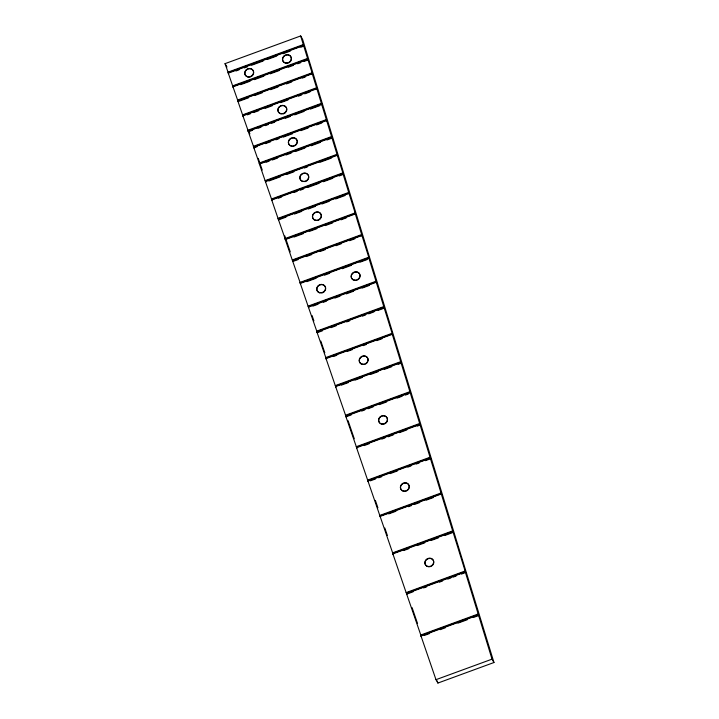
<?xml version="1.0" encoding="UTF-8"?>
<svg xmlns="http://www.w3.org/2000/svg" width="719" height="719" viewBox="0 0 719 719"><rect width="100%" height="100%" fill="white"/><g stroke="black" fill="none" stroke-linecap="round" stroke-linejoin="round"><path stroke-width="1.08" d="M300.785 47.238L303.921 46.088L303.616 45.549L228.291 73.14L228.597 73.68L225.038 63.649L300.668 35.95L302.6 39.329L493.962 662.523L437.916 683.05L435.984 679.671L421.019 636.018L478.486 614.979L478.791 615.518L473.569 617.432M227.959 72.17L303.31 44.578L303.921 46.088M228.265 72.709L303.625 45.117M235.922 70.992L239.059 69.842M244.289 67.928L247.426 66.777M251.614 65.249L263.118 61.034M267.306 59.497L276.725 56.055M282.998 53.754L290.323 51.076M228.291 73.14L232.65 85.867L307.57 58.428L307.876 58.967L308.172 59.947L307.867 59.398L232.974 86.828L238.16 101.586L237.845 101.046L312.28 73.787L312.594 74.327L307.867 59.398M232.65 85.867L232.956 86.406L307.876 58.967M240.667 84.662L250.167 81.184M254.382 79.638L263.873 76.169M270.2 73.85L279.7 70.372M288.13 67.28L293.406 65.348M297.63 63.802L300.794 62.643M303.957 61.483L307.121 60.324M237.513 100.085L311.983 72.817M237.827 100.624L312.298 73.356M239.202 101.208L248.639 97.748M254.93 95.447L262.273 92.76M270.659 89.686L277.992 86.999M286.387 83.925L291.626 82.011M302.106 78.164L305.251 77.014M237.845 101.046L242.582 114.869L316.576 87.763L316.881 88.302L317.187 89.282L316.872 88.743L242.905 115.831L248.495 131.775L252.693 130.238M242.582 114.869L242.887 115.408L316.881 88.302M247.381 114.842L250.509 113.701M253.636 112.55L258.84 110.645M265.095 108.362L272.384 105.684M280.725 102.637L288.013 99.968M298.43 96.148L301.558 95.007M304.685 93.856L309.889 91.951M247.848 130.265L321.357 103.347L321.672 103.887L321.968 104.866L321.663 104.327L248.181 131.235L253.987 147.826L257.114 146.685M248.163 130.813L321.672 103.887M257.941 128.315L261.087 127.164M265.284 125.627L268.439 124.468M271.584 123.317L274.73 122.167M285.227 118.32L290.476 116.397M294.682 114.86L304.128 111.4M310.419 109.09L319.874 105.63M253.349 146.325L326.345 119.597L326.956 121.107L326.651 120.567L253.681 147.287L259.73 164.606L259.424 164.067L331.854 137.536L332.169 138.075L326.92 139.998M253.663 146.865L326.66 120.136M265.455 143.629L270.668 141.724M275.88 139.81L279.008 138.668M283.178 137.14L292.561 133.707M300.901 130.651L308.19 127.982M316.531 124.926L321.744 123.021M259.092 163.096L331.558 136.556L332.169 138.075M259.406 163.635L331.872 137.104M266.03 162.296L269.185 161.146M272.33 159.986L277.579 158.063M285.982 154.989L291.231 153.066M295.428 151.529L304.874 148.069M311.174 145.768L320.62 142.308M259.424 164.067L265.104 180.649L337.013 154.315L337.319 154.855L337.615 155.834L337.31 155.295L265.437 181.61L272.043 200.547L271.728 200.008L343.026 173.899L343.331 174.438L337.31 155.295M265.104 180.649L265.41 181.188L337.319 154.855M268.87 181.008L280.329 176.811M286.575 174.528L293.873 171.85M304.29 168.039L307.408 166.898M319.91 162.314L331.369 158.117M271.405 199.037L342.72 172.92M271.71 199.576L343.035 173.459M278.334 198.237L281.48 197.087M294.053 192.485L297.199 191.326M300.344 190.175L303.49 189.025M307.687 187.488L319.218 183.264M323.415 181.727L332.852 178.276M339.143 175.975L342.28 174.816M271.728 200.008L278.01 218.333L348.715 192.44L349.03 192.98L349.326 193.95L349.021 193.411L278.334 219.295L285.596 240.128L285.281 239.589L355.321 213.938L355.626 214.478L349.021 193.411M278.01 218.333L278.316 218.873L349.03 192.98M278.334 219.295L278.648 219.834L286.027 217.129M294.466 214.046L301.854 211.341M308.181 209.022L315.569 206.317M321.896 203.998L329.284 201.293M335.611 198.974L345.102 195.496M284.958 238.618L355.015 212.959M285.263 239.166L355.33 213.507M293.954 237.063L303.364 233.621M309.637 231.32L316.953 228.642M325.312 225.577L332.636 222.899M340.995 219.834L346.216 217.92M285.281 239.589L292.265 259.972L361.648 234.556L361.963 235.095L362.259 236.075L361.954 235.535L292.597 260.934L300.596 283.942L300.29 283.403L368.928 258.265L369.242 258.804L361.954 235.535M292.265 259.972L292.57 260.512L361.963 235.095M292.597 260.934L292.903 261.473L298.16 259.55M306.564 256.467L311.821 254.544M320.225 251.47L325.482 249.547M335.989 245.691L341.246 243.768M349.65 240.694L354.907 238.771M299.958 282.432L368.631 257.285M300.263 282.98L368.937 257.824M306.842 281.659L316.198 278.226M324.521 275.179L329.715 273.274M342.199 268.708L351.555 265.275M359.877 262.228L367.157 259.568M300.29 283.403L308.074 306.15L375.992 281.273L376.307 281.812L376.603 282.792L376.298 282.252L308.406 307.112L317.286 332.672L322.525 330.749M308.074 306.15L308.388 306.689L376.307 281.812M312.891 306.123L318.122 304.209M323.343 302.295L326.471 301.153M334.829 298.088L340.051 296.174M346.315 293.882L353.631 291.204M361.981 288.148L369.296 285.47M316.648 331.162L383.766 306.582L384.081 307.13L384.377 308.1L384.063 307.561L316.971 332.133L326.345 359.123L326.031 358.583L392.286 334.317L392.592 334.856L384.063 307.561M316.953 331.711L384.081 307.13M330.911 327.684L336.15 325.761M346.639 321.923L349.785 320.773M362.358 316.162L365.504 315.012M368.649 313.861L373.889 311.938M378.086 310.401L383.326 308.487M325.698 357.613L391.981 333.346M326.013 358.161L392.295 333.886M333.706 356.426L336.86 355.267M347.376 351.42L352.634 349.497M363.149 345.641L366.304 344.491M376.819 340.635L382.077 338.712M326.031 358.583L335.297 385.627L400.681 361.675L401.292 363.194L398.128 364.353M335.297 385.627L335.602 386.166L400.995 362.214M351.285 414.881L346.091 416.786L335.62 386.588L400.986 362.655L401.292 363.194M341.201 385.195L348.58 382.499M354.907 380.18L362.286 377.475M370.725 374.392L378.104 371.687M384.422 369.368L391.801 366.663M345.444 415.276L409.893 391.675L410.504 393.194L410.198 392.655L345.776 416.247L356.858 448.243L356.552 447.703L419.968 424.48L420.282 425.019L417.155 426.16M345.758 415.816L410.207 392.214M361.675 411.079L364.785 409.938M367.903 408.796L373.098 406.891M379.335 404.608L386.606 401.948M396.996 398.137L402.191 396.241M405.309 395.099L408.428 393.949M356.22 446.742L419.671 423.5L420.282 425.019M356.525 447.281L419.977 424.039M364.138 445.582L369.332 443.677M381.807 439.102L384.926 437.961M388.053 436.819L393.248 434.914M399.485 432.631L406.765 429.971M356.552 447.703L367.643 480.094L430.034 457.248L430.636 458.767L425.441 460.672M367.643 480.094L367.948 480.634L430.339 457.787M421.019 636.018L421.334 636.558L406.478 593.561L465.301 572.018L465.615 572.558L452.979 531.844L453.285 532.384L452.979 531.844L392.871 553.855L393.176 554.403L367.975 481.065L430.33 458.228L430.636 458.767M370.357 480.84L375.561 478.935M378.679 477.793L381.789 476.652M390.111 473.614L397.382 470.945M407.772 467.143L410.891 466.002M416.094 464.097L419.204 462.955M379.749 515.451L441.044 493L441.349 493.54L441.619 494.528L441.313 493.989L380.081 516.413L380.387 516.952M380.054 515.99L441.349 493.54M388.691 513.914L395.953 511.254M408.41 506.688L411.52 505.547M414.638 504.405L419.824 502.509M426.052 500.226L433.314 497.566M392.538 552.893L452.664 530.874L453.285 532.384M392.844 553.432L452.97 531.413M403.719 550.538L408.985 548.606M417.415 545.523L424.794 542.818M431.121 540.499L438.491 537.803M444.818 535.484L452.197 532.788M392.871 553.855L406.145 592.6L464.986 571.048M406.145 592.6L406.451 593.139L465.301 571.587M406.478 593.561L406.783 594.101L413.083 591.791M423.59 587.944L426.744 586.794M439.354 582.174L442.5 581.024M447.757 579.101L450.903 577.941M453.006 577.177L456.161 576.018M461.409 574.095L464.564 572.944M420.696 635.057L478.171 614.008L478.791 615.518M421.001 635.596L478.477 614.547M424.471 635.407L429.692 633.502M440.136 629.673L445.358 627.759M457.895 623.166L467.305 619.724M435.984 679.671L492.03 659.152L493.962 662.523M225.038 63.649L226.97 67.02M232.974 86.828L233.289 87.367L232.956 86.406M242.905 115.831L243.22 116.37L242.887 115.408M248.181 131.235L248.495 131.775M253.681 147.287L253.987 147.826M265.437 181.61L265.742 182.15L265.41 181.188M308.406 307.112L308.721 307.651L308.388 306.689M316.971 332.133L317.286 332.672M335.62 386.588L335.935 387.128L335.602 386.166M345.776 416.247L346.091 416.786M367.975 481.065L368.281 481.604L367.948 480.634M248.792 130.75L249.888 133.932M258.247 158.369L262.255 170.043M284.796 235.895L290.251 251.83M312.082 315.56L313.897 320.872M320.809 341.049L324.808 352.732M348.086 420.705L354.269 438.761M375.363 500.37L377.906 507.803M384.818 527.98L387.361 535.412M412.095 607.636L417.55 623.571M437.188 680.929L437.916 683.05M278.316 218.873L278.648 219.834M292.57 260.512L292.903 261.473M406.451 593.139L406.783 594.101M430.33 458.228L441.044 493M441.313 493.989L452.664 530.874M465.301 572.018L478.171 614.008M478.486 614.979L492.03 659.152M300.668 35.95L303.31 44.578M303.616 45.549L307.57 58.428M312.28 73.787L316.576 87.763M316.872 88.743L321.357 103.347M321.663 104.327L326.345 119.597M326.651 120.567L331.558 136.556M331.854 137.536L337.013 154.315M343.026 173.899L348.715 192.44M355.321 213.938L361.648 234.556M368.928 258.265L375.992 281.273M376.298 282.252L383.766 306.582M392.286 334.317L400.681 361.675M400.986 362.655L409.893 391.675M410.198 392.655L419.671 423.5M419.968 424.48L430.034 457.248M364.147 364.461A4.539 4.098 -29.8 0 1 359.302 360.534A4.539 4.098 -29.8 0 1 364.47 356.121A4.539 4.098 -29.8 0 1 367.966 361.199M367.625 361.99A4.539 4.098 -29.8 0 1 365 364.236M303.067 181.601A4.539 4.098 -29.8 0 1 300.344 176.074A4.539 4.098 -29.8 0 1 306.725 173.737A4.539 4.098 -29.8 0 1 307.786 179.876M307.166 180.505A4.539 4.098 -29.8 0 1 304.793 181.628M292.444 146.361A4.539 4.098 -29.8 0 1 288.472 142.362A4.539 4.098 -29.8 0 1 292.768 137.967A4.539 4.098 -29.8 0 1 297.315 141.391M297.307 142.209A4.539 4.098 -29.8 0 1 294.97 145.687M294.17 146.065A4.539 4.098 -29.8 0 1 293.316 146.29M246.455 76.403A4.539 4.098 -29.8 0 1 246.266 70.111A4.539 4.098 -29.8 0 1 252.89 70.21A4.539 4.098 -29.8 0 1 251.353 76.475M250.554 76.852A4.539 4.098 -29.8 0 1 247.174 76.798M281.102 113.935A4.539 4.098 -29.8 0 1 278.262 108.668A4.539 4.098 -29.8 0 1 284.248 105.855A4.539 4.098 -29.8 0 1 286.306 111.481M285.82 112.209A4.539 4.098 -29.8 0 1 282.819 113.962M289.074 62.661A4.539 4.098 -29.8 0 1 282.603 59.569A4.539 4.098 -29.8 0 1 288.912 55.156A4.539 4.098 -29.8 0 1 289.802 62.158M379.686 422.988A4.539 4.098 -29.8 0 1 382.274 416.004A4.539 4.098 -29.8 0 1 387.352 420.939M387.02 421.72A4.539 4.098 -29.8 0 1 381.816 424.174M381.016 423.922A4.539 4.098 -29.8 0 1 380.297 423.518M319.964 292.957A4.539 4.098 -29.8 0 1 317.133 287.699A4.539 4.098 -29.8 0 1 323.119 284.877A4.539 4.098 -29.8 0 1 325.168 290.512M324.682 291.231A4.539 4.098 -29.8 0 1 321.69 292.984M353.586 280.104A4.539 4.098 -29.8 0 1 351.546 275.089A4.539 4.098 -29.8 0 1 356.714 272.07A4.539 4.098 -29.8 0 1 360.093 276.303M359.922 277.121A4.539 4.098 -29.8 0 1 356.957 280.149M356.103 280.383A4.539 4.098 -29.8 0 1 354.386 280.356M315.686 220.463A4.539 4.098 -29.8 0 1 312.747 215.466A4.539 4.098 -29.8 0 1 318.292 212.231A4.539 4.098 -29.8 0 1 321.222 217.228M320.89 218.01A4.539 4.098 -29.8 0 1 317.403 220.481M430.672 566.518A4.539 4.098 -29.8 0 1 425.028 562.267A4.539 4.098 -29.8 0 1 431.993 558.996A4.539 4.098 -29.8 0 1 431.472 566.141M362.547 364.218A4.539 4.098 -29.8 0 0 367.822 358.493A4.539 4.098 -29.8 0 0 360.354 357.442A4.539 4.098 -29.8 0 0 362.547 364.218M303.193 181.386A4.539 4.098 -29.8 0 0 308.46 175.661A4.539 4.098 -29.8 0 0 300.991 174.609A4.539 4.098 -29.8 0 0 303.193 181.386M291.725 146.047A4.539 4.098 -29.8 0 0 296.992 140.322A4.539 4.098 -29.8 0 0 289.523 139.27A4.539 4.098 -29.8 0 0 291.725 146.047M281.228 113.71A4.539 4.098 -29.8 0 0 286.495 107.994A4.539 4.098 -29.8 0 0 279.026 106.933A4.539 4.098 -29.8 0 0 281.228 113.71M285.82 63.002A4.539 4.098 -29.8 0 0 291.132 57.313A4.539 4.098 -29.8 0 0 283.681 56.199A4.539 4.098 -29.8 0 0 285.82 63.002M428.218 566.5A4.539 4.098 -29.8 0 0 433.494 560.784A4.539 4.098 -29.8 0 0 426.025 559.724A4.539 4.098 -29.8 0 0 428.218 566.5M403.745 491.104A4.539 4.098 -29.8 0 0 409.012 485.379A4.539 4.098 -29.8 0 0 401.544 484.327A4.539 4.098 -29.8 0 0 403.745 491.104M381.942 423.949A4.539 4.098 -29.8 0 0 387.208 418.233A4.539 4.098 -29.8 0 0 379.74 417.173A4.539 4.098 -29.8 0 0 381.942 423.949M320.09 292.741A4.539 4.098 -29.8 0 0 325.365 287.016A4.539 4.098 -29.8 0 0 317.897 285.964A4.539 4.098 -29.8 0 0 320.09 292.741M354.512 280.131A4.539 4.098 -29.8 0 0 359.779 274.415A4.539 4.098 -29.8 0 0 352.31 273.355A4.539 4.098 -29.8 0 0 354.512 280.131M315.812 220.239A4.539 4.098 -29.8 0 0 321.078 214.523A4.539 4.098 -29.8 0 0 313.61 213.462A4.539 4.098 -29.8 0 0 315.812 220.239M248.1 76.834A4.539 4.098 -29.8 0 0 253.376 71.109A4.539 4.098 -29.8 0 0 245.907 70.058A4.539 4.098 -29.8 0 0 248.1 76.834M403.898 491.374A4.539 4.098 -29.8 0 0 409.165 485.649A4.539 4.098 -29.8 0 0 401.696 484.597A4.539 4.098 -29.8 0 0 403.898 491.374"/></g></svg>
